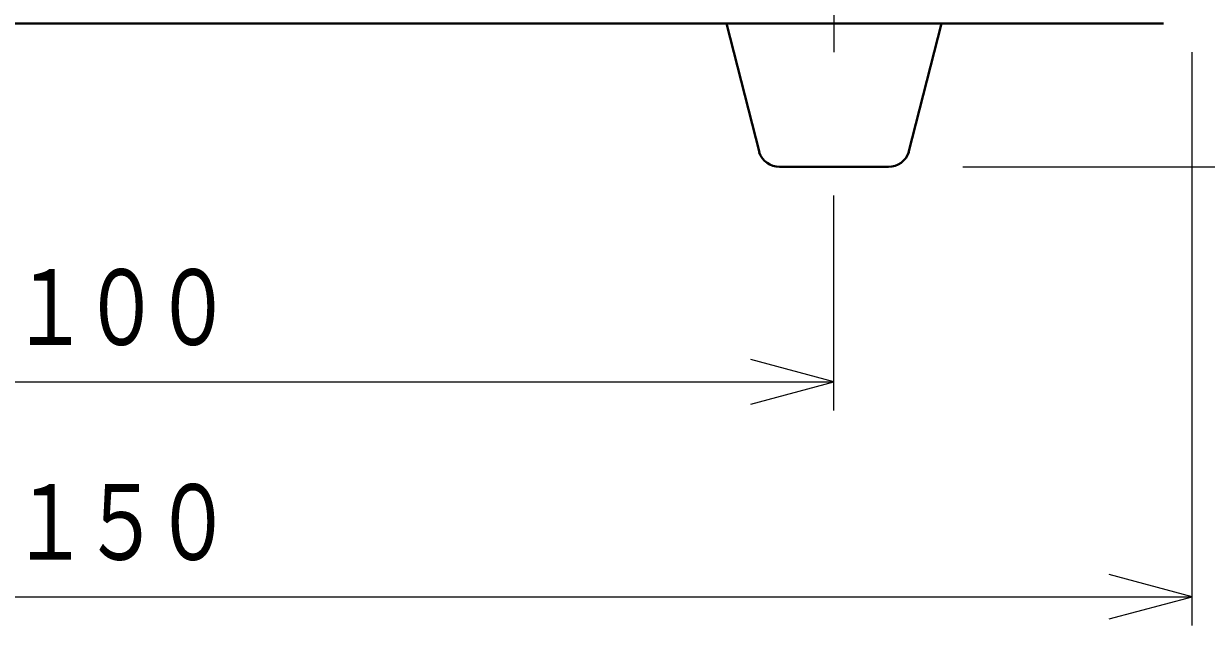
# Model space of a CAD drawing. Header units: millimetres. Extents: x 278 to 1021, y 252 to 691.
# Drawn here: x 362.7 to 445.3, y 263.3 to 305.3 of the extents above; entities that cross this region are included whole.
import ezdxf

# ---------------------------------------------------------------- set-up
doc = ezdxf.new("R2010")
doc.units = ezdxf.units.MM
doc.layers.get('0').update_dxf_attribs({"lineweight": 30})
doc.layers.add('寸法', color=7, linetype='Continuous', lineweight=15)
doc.styles.add('BIGFONT', font='txt.shx', dxfattribs={"bigfont": 'bigfont'})

# ---------------------------------------------------------------- blocks, each defined once
blk = doc.blocks.new('A$C08AF3280')
for p, q in [((154.5, -45), (8.5, -45)), ((124, -45), (139, -45)), ((124, -45), (126.3, -54)), ((139, -45), (136.7, -54)), ((127.7, -55), (135.3, -55))]:
    blk.add_line(p, q)
for centre, start, end in [((127.7, -53.5), 199, 270), ((135.3, -53.5), 270, 342)]:
    blk.add_arc(centre, 1.5, start, end)
blk = doc.blocks.new('A$C7CA706F2')
for p, q in [((131.5, -41), (131.5, -45)), ((156.5, -85), (156.5, -45)), ((140.5, -53), (188.5, -53)), ((131.5, -70), (131.5, -55)), ((131.5, -68), (125.704, -66.447)), ((31.5, -68), (131.5, -68)), ((125.704, -69.553), (131.5, -68)), ((156.5, -83), (150.704, -81.447)), ((6.5, -83), (156.5, -83)), ((150.704, -84.553), (156.5, -83))]:
    blk.add_line(p, q)
at = {"style": 'BIGFONT', "width": 0.833}
for s, p in [('１', (74, -66)), ('０', (79, -66)), ('０', (84, -66)), ('１', (74, -81)), ('５', (79, -81)), ('０', (84, -81))]:
    blk.add_text(s, height=6, dxfattribs=at).set_placement(p)

msp = doc.modelspace()

# ---------------------------------------------------------------- block references
msp.add_blockref('A$C08AF3280', (287.756, 350.337))
at = {"layer": '寸法'}
msp.add_blockref('A$C7CA706F2', (287.756, 348.337), dxfattribs=at)

doc.saveas('drawing.dxf')
